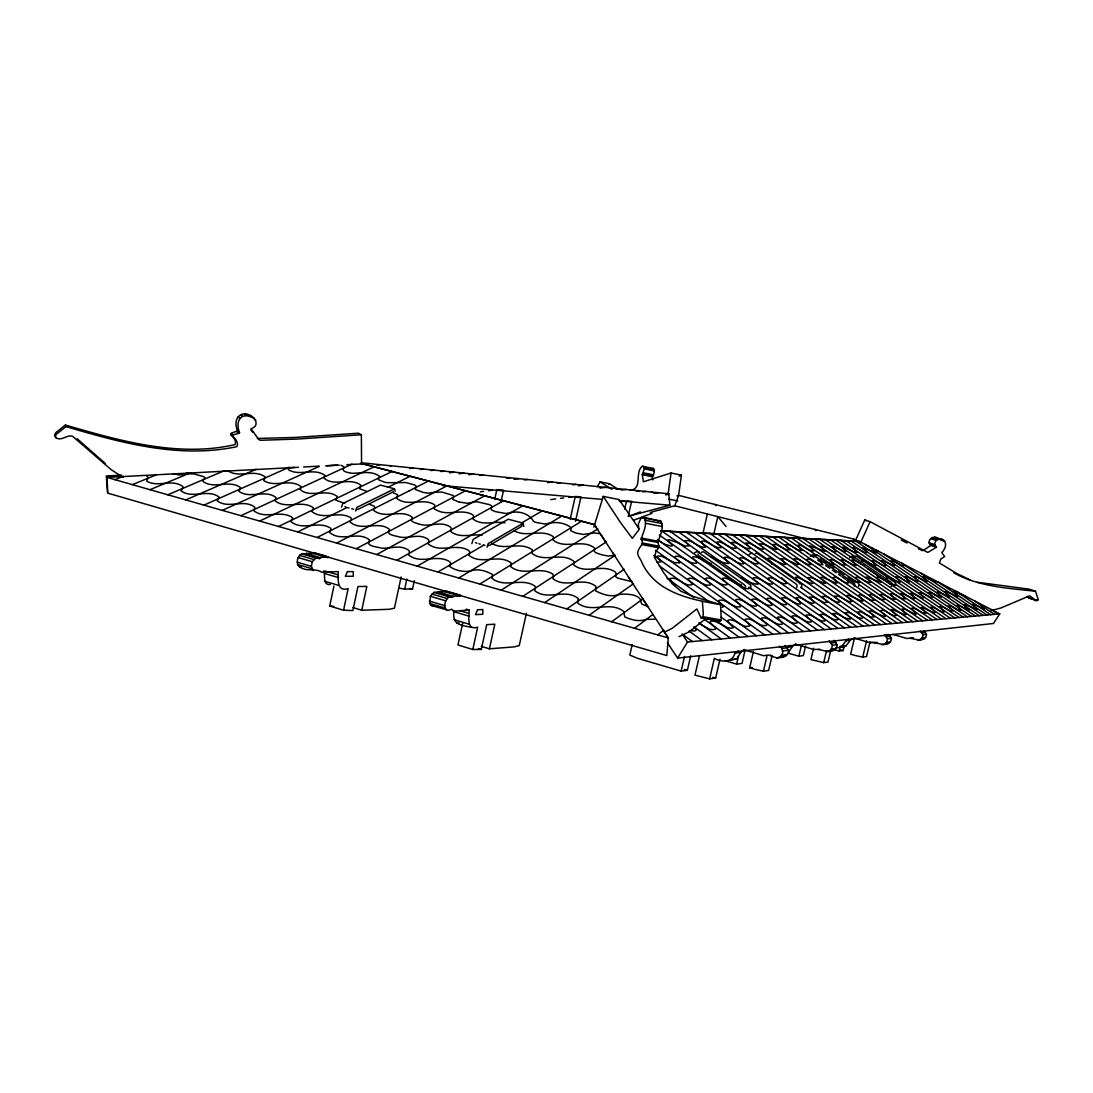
<?xml version="1.0" encoding="UTF-8"?>
<svg xmlns="http://www.w3.org/2000/svg" width="1093" height="1093" viewBox="0 0 1093 1093"><rect width="100%" height="100%" fill="white"/><g stroke="black" fill="none" stroke-linecap="round" stroke-linejoin="round"><path stroke-width="1.5" d="M571.174 527.673L570.724 530.706L575.601 532.988L583.211 534.436L590.739 533.37M664.462 632.178L671.935 628.502L696.61 609.143A2.036 0.82 -79.9 0 1 696.979 609.088L701.064 617.914L719.29 621.152L721.257 619.977L720.574 604.62L692.375 596.218L680.939 591.204L672.127 583.717L664.093 573.388L654.393 557.293L656.046 551.282L659.147 547.06L657.918 542.47C659.639 535.775 664.599 528.274 660.978 521.279L642.684 517.085L641.167 517.713L638.367 523.93L638.763 529.9L632.341 538.371L621.029 523.274L603.24 496.386L619.048 499.542L639.118 528.875M720.574 604.62C690.175 599.51 654.215 592.474 641.058 560.49C639.419 557.416 636.222 554.124 638.312 550.489C639.405 546.555 644.802 543.631 641.167 539.259C642.875 532.523 647.78 525.023 644.255 517.986L642.684 517.085M523.779 526.457L523.219 523.164L508.245 519.23L473.187 539.355L471.875 543.631M629.882 490.333C642.78 489.008 634.814 474.225 641.413 467.012L642.493 466.287L653.518 468.569L654.283 472.531L652.316 476.726L652.822 479.882M642.493 466.287L643.504 466.479L644.337 468.856L642.274 474.649L643.394 481.794L671.075 472.996L681.431 475.154L678.562 495.443L677.018 495.785M701.064 617.914L703.004 616.725L703.291 613.515L702.389 601.328M333.911 586.08L329.717 606.028L343.571 610.236L348.148 588.621C336.316 592.351 338.27 578.279 338.188 571.598L321.615 572.172C315.85 567.813 306.095 572.349 299.086 566.42L297.583 564.48L297.351 559.766L299.537 555.367L301.736 553.85L303.868 553.632L319.593 558.55L320.563 557.471L328.119 557.034M313.336 570.628L311.396 566.352L312.256 561.706L316 558.004L319.593 558.55M341.535 507.07L342.806 503.531L380.473 485.114L394.491 488.803L395.229 491.194M355.608 510.95L356.892 507.398L394.491 488.803M462.79 622.737L457.953 644.979L472.804 649.488L477.668 627.163C466.055 630.962 469.28 616.356 469.129 610.058L453.39 611.219L451.778 609.225L448.362 610.331L431.107 605.413L429.781 603.473L430.355 596.313L433.935 592.42L435.902 592.119L452.543 597.311L453.458 596.177L460.235 596.122L460.454 595.139M446.409 609.935C443.184 606.014 445.097 599.429 449.264 596.887L452.543 597.311M779.473 646.209L781.905 648.422L782.807 653.067L780.006 656.934L776.781 657.931L768.352 655.049L763.611 655.718L744.347 649.802M785.02 645.608L788.6 650.267C788.927 656.606 781.673 657.89 776.781 657.931M323.569 570.942C325.864 575.451 322.121 585.261 330.264 584.536M487.013 547.197L488.298 543.508L523.219 523.164M829.013 640.826L832.388 645.184C831.226 656.456 820.542 647.712 814.121 649.666L796.046 644.214M833.768 640.307L837.129 644.638C837.429 650.349 830.953 651.688 826.486 651.701M886.97 634.541L884.333 634.828L887.448 638.79C886.341 649.105 876.504 641.085 870.575 642.903L853.852 637.957M888.295 634.405L891.396 638.339C891.656 643.381 886.013 644.747 881.996 644.747M920.087 630.948L923.038 634.664C921.959 644.364 912.669 636.809 907.081 638.531L892.776 634.35M923.571 630.579L926.495 634.254C926.741 638.899 921.618 640.252 917.874 640.252M667.973 494.801L671.075 472.996M453.827 610.359C452.721 623.72 457.079 624.813 471.862 627.368M744.306 649.433L740.74 652.425L734.879 653.067C732.966 662.754 721.23 662.385 714.357 658.355L709.63 678.849L694.984 675.187L699.493 655.554M795.54 643.927L792.193 646.687L787.151 647.247L786.837 648.067M852.649 557.976L854.098 559.37M305.357 554.397L306.341 553.331L313.814 553.564L314.005 552.607L326.602 556.255M352.643 607.476L361.769 610.236L366.824 586.408L357.957 586.517L352.875 610.536L343.571 610.236M401.131 576.995L394.423 608.186L389.163 609.293L361.769 610.236M398.74 588.102L404.67 589.113L406.842 579.085M404.67 589.113L412.526 588.99L414.315 580.697M437.241 592.857L438.17 591.723L445.029 591.709L445.234 590.712L458.937 594.688M494.746 499.173L496.837 489.637L503.545 490.211L500.99 501.878M472.804 649.488L481.275 649.461L486.713 624.649L494.815 624.212L489.418 648.818L481.275 646.359M526.389 613.337L519.257 645.526L514.42 646.851L489.418 648.818M570.177 519.284L575.273 496.454L580.943 496.946L575.505 521.252M632.205 644.487L629.828 655.09L637.779 658.396L681.158 671.129L687.36 670.337L690.708 655.786M624.731 509.065L626.562 500.908L631.59 501.345L628.297 515.937M702.84 533.89L707.376 513.956M713.893 533.767L717.814 516.593L726.107 526.525M681.158 671.129L684.519 656.456M709.63 678.849L715.655 678.002L720 659.161M725.356 660.841L736.655 664.079L738.54 655.937M745.002 650.458L742.01 663.41L736.655 664.079M772.054 655.786L768.625 670.474L763.433 671.198L755.359 669.462L749.661 667.823L753.46 651.483M763.433 671.198L766.89 656.415M788.395 653.245L798.874 656.183L801.524 644.897M805.596 646.004L803.341 655.622L798.874 656.183M813.602 648.258L810.938 659.585L823.698 662.645L828.016 662.03L830.83 650.144M823.698 662.645L826.513 650.677M834.943 649.884L839.205 651.073L840.38 646.113M839.205 651.073L843.14 650.567L843.919 647.288M854.562 637.67L850.641 654.242L855.628 655.622L862.719 657.098L866.53 656.551L870.096 641.55M862.719 657.098L866.599 640.785M468.747 553.973L468.501 554.902C481.098 565.914 498.162 553.181 511.169 562.977L510.718 566.693C523.506 576.708 539.723 565.668 552.812 574.126L553.509 576.298M449.537 565.231L449.291 566.188C454.975 570.505 463.323 572.267 470.414 570.997M593.868 527.154L603.24 496.386M852.936 542.292L853.934 539.122M650.349 512.385L674.764 505.772L678.644 495.389M740.74 652.425L736.682 658.97L729.414 660.268M792.193 646.687L788.381 652.767M848.592 639.022C843.591 641.167 842.935 649.515 835.735 647.466M852.458 638.804C847.744 641.004 846.966 648.982 839.998 646.96M147.924 478.256L147.801 476.698L146.353 475.783M577.623 601.423L577.924 603.213C592.119 613.747 609.47 600.494 623.638 611.37L624.772 616.889C631.481 619.963 639.255 622.026 646.428 619.348M491.782 507.33L491.59 505.813L489.527 504.652L477.299 501.837A6.08 2.227 2.3 0 0 473.829 502.042L467.503 503.299L459.06 502.001M745.057 588.895L745.481 586.039L744.169 584.659L697.238 551.514L694.697 552.689M750.836 588.758L750.809 585.192L703.332 551.692L701.16 552.443M796.688 587.733L797.084 585.097L795.854 583.812L751.738 553.058L749.101 554.52M801.661 587.61L801.634 584.304L756.998 553.208L755.29 553.591M854.439 586.435L854.808 584.017L853.66 582.856L812.809 554.779L810.364 556.118M858.579 586.34L858.934 583.949L857.8 582.788L817.195 554.902L814.995 555.9M895.44 585.506L895.782 583.266L894.716 582.173L856.243 556.009L854.166 556.938M855.204 541.144L864.754 519.967L870.096 521.662L927.82 552.457L936.469 547.238C930.771 542.306 940.554 535.31 944.666 541.267C947.03 545.188 944.53 549.656 941.811 552.648L944.639 556.474L940.786 559.138L939.42 563.004L956.594 573.374L969.792 579.782M860.478 542.975L870.096 521.662M553.495 538.535L553.236 536.608C540.98 528.37 526.689 538.016 514.229 530.747M597.406 486.699L600.071 481.849L609.621 483.789L615.96 487.929M615.441 575.342L615.537 576.626L617.818 578.17L632.26 581.722M330.195 530.87L329.444 532.223C340.893 542.77 357.903 530.447 369.475 539.915L369.475 540.516C364.857 546.459 378.137 546.801 381.457 548.139C390.707 548.959 400.202 544.054 408.85 550.421L409.492 552.143L408.55 554.943C420.983 564.903 436.517 553.632 449.51 561.57L450.835 563.373L449.565 565.19M361.564 464.429L361.373 434.768L297.597 439.044L260.339 440.288L258.822 439.55L250.966 428.716C263.809 424.863 249.477 409.547 240.597 414.916C234.817 418.127 235.296 425.573 237.523 430.874L239.545 432.445L238.793 433.388L233.957 434.536L232.877 436.394C235.61 438.839 238.957 442.884 236.853 446.682C179.102 458.882 121.255 442.815 65.963 426.625L56.549 434.058L55.128 436.435L56.03 437.815C61.44 441.367 66.427 434.85 72.001 436.093A1.79 1.708 8.6 0 1 72.712 436.421L111.049 469.553L123.058 477.463M254.013 417.95L246.649 415.586L242.646 416.365C236.812 419.603 237.29 427.117 239.545 432.445M553.495 576.312L552.812 578.58C565.764 589.031 582.446 576.134 595.794 586.258L595.603 590.876C602.325 594.264 610.905 597.529 618.337 594.606C624.69 593.513 640.881 593.786 641.031 602.052L641.769 604.101L648.532 606.752M55.128 436.435L54.65 434.768L56.057 432.404L65.389 425.04C120.203 440.916 178.214 457.612 235.173 444.591C236.498 440.67 233.588 437.227 230.91 434.782L231.989 432.937L237.523 430.874M615.482 575.273L616.302 573.825L615.4 572.104C602.243 562.895 585.862 575.191 573.497 564.712L574.371 561.857C561.98 551.05 544.833 563.469 531.977 553.359L532.277 549.765C519.558 540.939 504.406 551.255 491.481 543.207M553.468 538.589L553.126 540.092C565.737 550.011 582.446 538.098 594.893 548.29L594.127 551.009L595.617 552.675L601.888 554.834L608.446 556.077L615.017 555.203M677.619 658.095L687.524 641.974L999.753 613.883L993.441 623.488L677.619 658.095L667.358 642.602M577.637 601.396L578.224 598.445C564.739 587.925 547.702 601.314 534.573 590.548L535.57 587.433L534.723 585.957C521.484 577.159 504.939 588.635 491.987 578.32L492.533 574.494C486.098 570.847 477.723 568.278 470.482 570.97M849.698 557.731L852.39 555.9L891.068 582.241L892.216 583.717L891.205 586.558M491.754 507.357L490.894 508.805L491.672 510.076L495.471 511.647L505.95 513.532L510.868 512.603M938.969 539.477C934.884 533.562 925.143 540.516 930.812 545.407L936.469 547.238M468.747 553.932L469.963 552.184L468.624 550.421C455.781 542.688 440.506 553.604 428.224 543.959L429.071 541.24L428.415 539.559C419.288 532.81 409.288 539.027 399.601 537.005C396.486 535.775 385.187 535.201 389.463 529.914L389.463 529.34C377.973 520.186 361.318 532.141 349.938 521.826L351.591 519.366L350.99 517.904C338.693 510.144 323.911 520.801 311.888 511.62L313.527 507.876C301.846 499.405 286.53 509.762 275.135 500.922L275.969 497.506C265.039 488.94 249.942 499.487 238.807 491.249L240.597 487.587C229.12 479.199 214.774 489.65 203.011 481.548L202.806 480.278L205.197 478.106L203.913 476.739L194.13 473.966L188.133 473.747M609.006 484.609L609.621 483.789M415.955 487.369L416.406 486.426L414.971 485.046L405.968 482.546L388.029 482.71A10.165 3.593 1.3 0 1 384.709 482.218L378.656 479.841L378.137 478.666L379.804 476.534C371.415 470.072 361.004 473.46 351.577 473.255C348.845 472.572 340.497 471.862 343.981 467.531A6.968 2.405 0.8 0 0 343.407 466.479L340.948 465.249M415.914 487.423L415.217 489.418L423.059 492.396L428.114 493.175L434.7 492.233M397.183 496.905L397.497 494.596L393.357 492.875M330.209 530.843L331.206 529.681L330.632 528.179C318.186 520.186 303.13 531.212 290.998 521.73L291.38 520.295M147.856 478.297L146.667 481.111C157.706 487.765 170.754 478.884 181.998 485.893L183.433 487.328L182.135 488.653M218.655 498.586L219.119 497.055C207.506 488.475 192.901 499.296 181.042 490.866L182.066 488.708M397.142 496.96L396.568 498.23C407.894 507.371 422.704 497.397 434.481 504.679C435.67 506.346 432.022 509.051 435.957 509.775C447.802 516.866 461.123 507.917 472.873 514.871L473.652 516.415L472.914 518.915C482.573 526.498 494.364 520.787 504.993 522.809M300.616 487.984L301.108 486.604C289.659 478.024 275.354 488.079 263.673 480.537L265.162 476.958C254.013 468.487 239.449 478.666 227.945 470.769M300.575 488.024L299.714 488.967C308.827 498.886 326.67 487.861 337.259 496.55L335.729 500.116L344.678 503.436M930.812 545.407L923.038 550.626M218.6 498.627L217.206 500.826C228.423 509.406 243.794 498.476 254.847 507.234L253.89 510.773C265.353 519.885 280.956 509.201 292.76 517.863L291.407 520.241M1027.16 596.354L1028.54 597.871L1036.178 600.617L1038.35 599.879L1035.495 591.245L1029.401 589.209L977.292 582.227M705.627 618.693L689.656 631.59L679.026 636.659M657.699 634.91L663.779 630.169M738.281 651.045L734.879 653.067M790.348 645.362L787.151 647.247M599.388 487.724L600.563 487.464M799.475 583.758L800.308 583.115C786.181 569.398 808.069 583.621 812.154 583.553L813.192 582.938L808.014 577.65L811.921 577.705L824.423 583.361M634.582 628.297L652.603 614.676M611.697 621.753L643.244 598.622M589.086 615.277L633.516 583.689M566.789 608.91L624.171 569.289M544.669 602.585L615.086 555.34M522.809 596.327L606.328 541.868M771.603 564.275L772.505 563.701C758.733 550.694 780.73 564.302 784.801 564.466L785.867 563.906L780.894 558.769L784.952 558.947L797.425 564.63M501.195 590.138L584.482 537.305M584.359 537.442L597.885 528.862M479.854 584.045L581.681 521.17M458.759 578.006L561.884 515.978M437.883 572.035L483.68 545.188M521.47 523.055L542.319 510.827M417.184 566.119L522.905 505.745M396.773 560.272L503.682 500.69M376.675 554.534L484.773 495.73M356.318 548.7L465.591 490.702M336.644 543.084L447.064 485.839M409.288 490.757L428.579 480.988M317.107 537.483L409.41 490.716M297.706 531.936L347 507.535M387.769 487.341L410.299 476.179M278.578 526.471L392.209 471.438M850.941 601.696L852.103 601.136L847.444 596.86L846.692 595.767L847.772 595.248C851.98 595.699 871.982 607.763 858.551 595.89C858.743 592.748 865.123 596.956 866.626 597.803M259.642 521.06L374.284 466.738M722.159 607.298L723.511 606.656L720.984 603.623M240.897 515.691L352.069 464.129M681.431 475.154L679.122 476.07M222.33 510.376L318.91 466.561M203.94 505.13L289.099 467.285L287.937 468.583L288.634 469.867C300.206 476.616 314.101 467.217 325.222 475.619L323.801 477.846C333.31 487.314 350.361 476.698 360.909 485.265L359.583 488.694L366.647 491.385M185.755 499.925L256.199 469.266M167.803 494.787L223.559 471.015M149.987 489.691L190.442 472.791M132.349 484.65L155.957 474.977M114.915 479.663L123.058 476.384M824.546 583.361L825.789 582.87L821.253 578.703L820.556 577.637L821.69 577.186C826.103 577.773 845.859 589.687 832.77 578.019C836.514 574.358 843.933 584.728 849.083 582.678L846.802 580.123L907.764 622.163M657.822 520.992L659.366 520.377M628.352 516.524L640.416 511.879M633.749 520.227L652.056 513.3M549.875 523.192L544.724 523.971L536.13 522.481A10.506 3.921 3.1 0 1 533.575 521.388C529.381 513.792 519.448 510.691 510.937 512.59M549.97 523.164C556.924 521.511 565.655 523.26 571.174 527.646M797.548 564.63L798.874 564.193L793.86 559.124L795.048 558.728C801.032 558.769 805.076 565.627 811.17 564.48L806.552 559.93C807.44 557.184 813.055 561.064 814.859 562.062M678.493 495.361L854.016 539.177L857.035 540.734M646.469 619.321L654.625 619.28M665.965 494.623L668.93 493.776L361.114 462.776M665.555 494.733L668.834 493.817L669.872 505.212L632.123 515.281M991.091 610.645L1000.969 607.968L1029.62 595.808L1036.178 600.617M872.61 548.235L872.269 548.795A5.123 0.765 31.9 0 0 873.034 549.629L876.545 552.962L862.76 547.866L866.776 551.91L866.08 552.785A7.665 1.161 31.9 0 1 864.139 552.115C859.808 549.752 846.433 542.825 857.213 552.197L853.811 551.856L842.976 546.965L844.138 549.151M965.543 596.218L954.107 591.34L953.301 591.709L958.26 596.095L957.769 596.6L946.21 591.641L945.226 591.914L945.65 592.679L949.762 596.956L937.944 591.955L936.933 592.31L941.36 596.997L934.802 594.674M590.821 533.357L591.819 533.179A7.364 2.801 3.7 0 1 594.961 533.042L599.36 533.589M434.754 492.205L442.037 492.082L452.98 495.402A6.039 2.186 1.9 0 1 453.65 496.7L452.639 499.351L458.705 501.906M877.283 642.424L874.619 642.424M913.147 638.107L910.633 638.107M116.65 476.015L119.683 475.564M365.376 463.951L368.478 463.5M376.839 465.112L379.995 464.662M390.078 465.96L391.267 465.796M409.916 468.446L413.127 467.995M420.491 469.525L423.715 469.061M430.847 470.564L434.099 470.113M441.066 471.575L444.264 471.138M449.455 472.804L454.223 472.135M459.087 473.802L464.019 473.119M468.842 474.745L473.597 474.089M479.827 475.469L483.01 475.031M506.687 478.242L510.158 477.764M514.024 479.308L518.874 478.652M524.244 479.936L527.441 479.513M749.661 667.823L752.298 667.468M547.675 482.641L552.375 482.027M557.225 483.243L560.354 482.819M572.705 484.8L575.833 484.377M480.319 491.809L483.625 491.372M488.571 490.716L491.877 490.279M578.361 485.811L583.402 485.142M600.508 487.97L605.29 487.355M755.823 557.908L753.705 558.181L758.064 562.54L758.487 563.428L757.545 563.851C750.918 564.166 746.519 556.993 739.783 557.908L740.303 559.684L743.855 562.909L743.541 563.865C736.422 564.275 731.723 556.542 724.509 557.334L724.044 558.031L728.635 562.54L728.566 563.605L722.61 562.444L711.529 557.034M616.042 489.186L619.307 488.762M621.125 490.088L626.125 489.445M550.749 499.569L555.654 498.941M560.559 498.326L563.838 497.902M568.743 497.288L572.008 496.864M636.263 491.194L639.46 490.784M642.739 491.864L645.963 491.44M651.428 492.219L652.371 492.096M653.764 493.353L658.669 492.724M619.963 501.728L624.909 501.113M780.006 656.934L785.553 656.237M829.505 650.772L834.273 650.171M884.797 643.886L888.759 643.394M920.525 639.446L924.009 639.009M781.905 655.172L787.438 654.488M831.281 649.133L836.036 648.559M886.437 642.397L890.385 641.919M922.068 638.039L925.552 637.615M188.105 473.761L179.58 474.963L172.776 473.734M910.975 637.984L913.324 637.711M730.807 659.666L736.682 658.97M842.102 646.332L846.31 645.826M783.08 650.909L788.6 650.267M832.388 645.184L837.129 644.638M887.448 638.79L891.396 638.339M923.038 634.664L926.495 634.254M781.905 648.422L787.425 647.807M831.281 642.889L836.022 642.356M886.423 636.7L890.371 636.249M922.068 632.697L925.539 632.314M845.64 640.744L849.835 640.279M697.853 554.083L698.946 555.722L742.065 586.326C742.994 587.87 750.331 590.206 749.279 587.556M332.299 465.427L326.616 465.741M362.671 463.815L594.278 524.531L668.301 637.943L666.812 655.554L107.783 493.134L107.032 477.409L298.553 467.271M186.507 473.201L191.029 472.955M224.106 471.192L228.574 470.96M288.88 467.749L294.618 467.449M334.595 465.317L337.245 465.167M303.635 466.998L319.129 466.137M325.673 465.823L339.226 465.112M346.85 464.662L362.958 463.856L594.319 524.585L596.792 528.37M121.651 475.154L106.308 475.947L107.538 492.547M332.463 465.427L333.98 465.345M459.128 622.914L456.901 622.914M876.231 642.848L871.613 642.165M770.196 655.267L771.125 655.254M741.191 584.728C734.373 584.618 729.81 577.473 722.869 578.129L722.582 579.249L726.449 582.856L726.818 584.796C718.975 586.039 713.934 577.227 706.146 578.033L705.463 579.085L710.655 584.113L710.368 585.015C702.321 586.654 697.17 577.678 689.314 578.224L687.948 578.907L692.661 584.441C684.396 587.774 678.029 575.519 669.613 578.744L674.873 585.233M660.91 530.802L859.207 541.322L999.753 613.883M660.691 530.966L859.508 541.472M711.324 563.537C704.479 563.332 699.862 556.337 692.894 556.774L692.429 557.785L696.214 561.337L696.514 563.196C688.604 564.289 683.508 555.695 675.693 556.214L674.777 557.129L679.805 562.048L679.532 562.909L673.985 562.485L669.299 560.176M329.717 606.028L333.789 606.369M442.651 485.62L602.038 499.364M619.007 500.826L669.872 505.212M656.989 562.239L661.251 561.829L656.756 556.474L658.355 555.927L662.167 556.419L669.176 560.108M1035.495 591.245C1007.719 588.198 978.754 586.709 953.779 572.828M850.819 601.696L848.277 601.314L838.372 596.081L834.601 596.15L839.957 601.587L838.959 602.229C832.784 602.667 828.412 594.674 822.209 596.587L827.538 602.147L824.177 602.626L813.725 597.229L809.23 597.106L813.93 601.696L814.394 602.626L813.506 603.158C807.044 603.691 802.74 596.231 796.182 597.598L800.786 602.981L800.431 603.992C793.504 604.593 788.886 596.573 781.85 597.857L781.632 598.704L786.591 603.5L786.454 604.62C779.268 605.454 774.513 597.147 767.245 598.377L767.026 599.265L772.382 604.552L771.781 605.331C764.39 606.629 759.471 597.953 752.148 599.128L752.271 600.44L757.053 605.29L756.438 606.041C748.678 607.284 743.677 598.254 735.917 599.497L735.671 600.74L739.934 604.552L740.548 606.738C732.583 608.418 727.487 599.21 719.631 600.166L718.607 601L720.929 603.582M780.088 656.893L782.342 657.235M690.434 630.456L694.451 631.126L696.309 630.005L694.41 627.71M409.574 588.485L412.526 588.99M482.081 535.201C471.657 533.657 460.057 538.958 450.63 531.417L451.409 528.793L450.671 527.195C440.37 519.94 428.907 528.261 418.168 523.67M702.198 617.846L720.437 621.084M703.004 616.725L721.257 619.977M642.11 544.587L658.901 547.798M641.222 538.002L657.972 541.226M641.167 539.259L657.918 542.47M642.452 543.016L659.229 546.227M642.356 543.836L659.147 547.06M652.507 468.378L653.518 468.569M645.498 523.274L662.249 526.553M644.255 517.986L660.978 521.279M641.167 517.713L646.168 518.697M645.307 520.268L662.044 523.561M431.107 605.413L433.074 605.809M668.875 499.159L677.783 500.949M643.162 473.597L653.204 475.674M642.629 474.061L652.671 476.138M642.274 474.649L652.316 476.726M644.105 467.435L654.133 469.525M644.337 468.856L654.379 470.933M643.613 472.845L653.655 474.922M299.086 566.42L301.244 566.871M712.814 677.373L715.655 678.002M818.985 649.078L819.859 649.297M674.764 505.772L807.741 539.3M478.898 543.754L480.346 544.15M483.229 544.942L484.868 545.393M347.724 507.617L348.995 507.958M351.741 508.723L353.599 509.229M840.312 649.788L843.14 650.567M740.876 577.828L751.929 583.184L757.818 584.318L757.886 583.211L753.104 578.552L753.46 577.787C760.605 576.776 765.264 584.646 772.286 584.127L772.601 583.143L767.983 578.675L768.256 577.924C774.91 576.831 779.268 584.14 785.826 583.703L786.728 583.211L786.263 582.296L781.755 577.828M476.917 543.207L476.562 543.112A3.662 1.407 2.2 0 1 475.578 542.674M107.032 477.409L668.301 637.943L663.068 629.964M418.141 523.67C415.6 523.041 408.659 521.443 412.28 517.822L412.239 517.262C400.803 508.464 384.613 519.885 373.273 510.007L374.831 507.603L374.23 506.209L369.817 504.392M313.814 553.564L327.982 557.676M445.029 591.709L460.235 596.122M306.04 553.454L320.276 557.608M437.897 591.873L453.185 596.327M301.736 553.85L316 558.004M433.935 592.42L449.264 596.887M299.537 555.367L313.828 559.548M431.872 594.045L447.215 598.54M684.382 669.462L687.36 670.337M297.965 557.526L312.256 561.706M430.355 596.313L445.712 600.822M466.124 609.17L469.129 610.058M297.118 562.157L311.396 566.352M429.426 601.109L444.783 605.618M325.017 571.011L337.491 574.686M459.361 610.577L468.391 613.241M297.583 564.48L311.847 568.688M429.781 603.473L445.111 607.995M324.648 573.524L338.666 577.664M454.346 611.82L469.362 616.261M324.621 581.216L338.611 585.37M454.073 619.717L469.061 624.171M478.338 648.559L481.275 649.461M934.378 537.25L942.644 539.71M940.39 539.928L944.666 541.267M932.165 537.565L937.835 539.341M889.115 582.173L878.116 576.899L876.272 577.514L880.931 582.255L866.257 576.926L870.711 582.337C865.178 583.143 861.489 576.79 855.915 577.186L855.382 577.719L859.754 582.282L854.507 581.339M930.485 538.603L936.141 540.393M929.064 542.702L934.706 544.519M929.515 543.74L935.157 545.557M930.43 544.601L936.086 546.418M862.582 564.753L864.481 565.368M1037.53 600.535L1028.54 597.871M257.292 438.457L295.11 437.432L358.395 433.211L361.373 434.768M918.407 548.768L922.219 550.599M878.335 551.186L876.326 550.148M657.781 540.256L664.804 544.328L671.321 546.145L672.728 545.516L668.397 541.199L667.809 540.133L668.861 539.6L679.013 543.166M901.233 540.065L906.985 543.03M958.575 592.625L956.17 591.381L990.736 614.703M827.415 562.854L834.109 564.644L829.901 560.203L830.475 559.712C836.104 559.438 839.82 565.641 845.435 565.026L841.186 559.766L844.903 560.49L854.139 565.218L856.024 565.231L851.748 560.026L855.669 560.832L860.697 563.783M679.34 543.399L684.887 545.953L689.096 545.953L684.86 540.803C692.62 538.945 697.799 548.467 705.641 547.115L701.064 541.855L701.733 541.008C708.933 540.693 713.62 548.372 720.874 547.716L721.394 547.115L717.076 542.879L717.145 541.868C724.058 541.459 728.594 548.823 735.589 548.276L736.231 547.675L731.531 542.415C738.417 541.622 742.926 548.877 749.675 548.768L750.14 547.976L745.754 543.016C752.353 542.237 756.698 549.055 763.092 549.273L763.966 548.631L759.649 543.863L763.665 544.164L775.688 549.492L777.082 549.096L772.86 544.546L776.317 544.56L785.703 549.396L790.007 549.82L785.853 545.831L785.307 544.942L786.168 544.546C792.152 544.533 796.155 550.995 802.166 550.38L797.603 545.612L798.095 545.093C803.983 545.011 807.836 551.241 813.779 550.94L809.804 545.817L825.051 551.35L820.857 546.199C826.527 545.639 830.188 551.746 835.79 551.76L836.541 551.378L835.954 550.544L831.896 546.883C834.328 544.97 849.247 556.036 844.862 549.697M866.667 597.844L870.971 600.125L874.591 600.248L869.468 595.125L870.001 594.455C875.534 594.155 879.25 600.849 884.865 599.524L880.302 594.824L880.849 594.278L884.606 594.988L891.478 598.814L895.427 599.251L891.164 595.22L890.809 593.704C896.26 593.335 899.881 599.606 905.291 598.868L900.618 593.376C904.731 593.444 922.82 605.317 910.278 593.267L914.404 594.086L922.56 598.172L924.077 597.406L919.281 592.789L923.216 593.485L931.332 597.707L933.162 597.174L928.326 592.625L931.496 592.884L934.747 594.647M814.9 562.089L819.094 564.33L823.002 564.698L820.857 562.226M611.93 489.322L600.071 481.849M699.848 623.83L709.384 629.158L713.073 629.691L715.519 629.144L715.532 627.956L709.808 622.19L711.133 621.084L714.521 621.207L720.929 624.048M824.054 560.818L826.65 562.389M720.984 624.089L727.214 627.532L730.862 628.297L733.403 627.655L728.403 622.122L727.665 620.742L728.894 619.936C736.545 618.857 742.379 629.049 750.058 625.756L747.448 622.6M864.754 519.967L866.039 520.774M991.365 609.552L998.032 614.034M974.683 601.068L994.411 614.362M987.006 615.031L938.313 582.159C933.996 581.421 928.572 578.648 923.612 576.489L922.765 576.79L927.451 581.121L926.96 581.654L916.767 576.913L914.021 576.817C924.664 586.777 910.66 577.978 906.452 576.721L905.195 577.008L909.499 581.913C904.348 582.091 900.974 576.202 895.809 576.885L900.318 582.05C895.085 582.378 891.628 576.448 886.437 577.104L887.161 578.197M920.32 572.869L983.208 615.373M901.602 563.114L979.355 615.728M883.745 553.973L975.421 616.069M865.232 544.423L971.431 616.438M855.874 541.103L967.387 616.794M850.941 540.844L963.261 617.162M845.927 540.57L959.08 617.545M840.831 540.311L954.804 617.928M835.653 540.038L950.473 618.324M855.491 556.897L830.379 539.751M895.427 584.154L946.06 618.72M867.787 568.688L941.565 619.116M825.01 539.464L890.289 584.086L894.853 585.22L893.978 584.181M819.572 539.177L936.988 619.526M248.821 414.807L250.939 416.242M814.025 538.89L932.343 619.95M808.369 538.589L927.615 620.373M802.617 538.275L922.779 620.81M255.844 420.259L251.868 416.501M796.77 537.975L917.874 621.248M790.826 537.647L817.004 555.681M821.007 558.441L823.671 560.285M829.013 563.961L834.355 567.636M838.536 570.519L844.056 574.317M848.195 577.172L855.095 581.927M859.221 584.769L912.86 621.698M784.747 537.332L806.935 552.634M807.14 552.771L813.957 557.471M817.947 560.217L821.963 562.991M825.502 565.436L829.833 568.428M832.32 570.136L836.172 572.8M838.509 574.399L840.831 576.011M842.047 576.844L845.695 579.358M778.585 537.005L800.937 552.443M801.128 552.58L902.558 622.627M772.3 536.663L794.816 552.238M795.048 552.416L897.271 623.106M244.572 414.151L246.649 415.586M765.879 536.321L788.545 552.02M788.832 552.211L891.874 623.597M759.362 535.98L782.205 551.828M782.479 552.02L886.368 624.089M752.53 535.625L775.565 551.623M775.852 551.815L880.616 624.609M745.768 535.256L768.966 551.405M769.253 551.61L874.892 625.114M738.841 534.887L762.258 551.227M762.518 551.405L869.058 625.647M731.777 534.518L755.427 551.022M755.632 551.159L863.087 626.18M724.604 534.135L748.432 550.804M748.637 550.94L752.244 553.468M800.622 587.296L857.008 626.726M717.24 533.739L850.805 627.286M709.767 533.343L844.438 627.86M702.116 532.947L837.976 628.448M694.315 532.523L831.363 629.035M686.336 532.1L824.6 629.65M678.207 531.676L817.714 630.265M240.597 414.916L242.646 416.365M669.913 531.225L699.397 552.115M748.828 587.132L810.637 630.907M661.429 530.774L803.423 631.549M659.339 535.01L796.046 632.219M657.399 539.491L788.504 632.888M658.464 546.254L780.757 633.585M655.458 550.285L772.86 634.295M653.819 555.435L764.772 635.033M659.38 565.955L708.92 601.574M721.23 610.413L756.493 635.771M667.003 578.17L693.946 597.584M721.161 617.203L747.995 636.536M715.847 620.387L739.292 637.328M704.739 619.567L730.37 638.121M238.069 416.898L240.091 418.359M698.96 622.764L721.243 638.94M693.959 626.754L711.871 639.788M689.055 631.03L702.239 640.648M682.059 633.981L692.388 641.536M901.93 563.373L904.389 565.573L901.629 565.518L893.446 561.16L890.713 561.051C901.247 570.86 886.819 561.843 882.775 560.709L881.559 560.982L885.549 564.494L885.59 565.723C880.425 565.75 877.023 559.971 871.818 560.6L876.094 565.587C870.834 565.778 867.35 559.944 862.104 560.518L862.814 561.597M236.771 431.79L238.793 433.388M77.179 438.717L105.229 463.446M231.251 433.388L233.219 434.987M230.883 434.044L232.85 435.656M230.91 434.782L232.877 436.394M747.393 622.559L744.989 619.936L745.863 619.021C753.664 617.818 758.706 627.232 766.603 625.387L767.026 624.472L761.589 619.266L761.698 617.941C769.376 616.452 774.336 625.674 782.014 624.267L782.602 623.475L777.465 617.162C784.706 615.742 789.597 624.622 796.893 623.147L797.466 622.327L791.919 616.862L792.152 615.974C799.311 614.608 804.024 623.01 811.115 622.054L811.225 620.892L806.142 616.001L806.265 615.099C813.233 613.624 817.796 621.767 824.655 621.056L824.983 620.004L820.174 614.471C826.65 612.927 830.94 620.523 837.32 619.868L838.181 619.307L837.689 618.337L832.839 613.651L837.183 613.651L845.094 618.037L850.135 619.198L850.9 618.474L845.408 612.777C851.502 610.659 855.887 618.843 861.981 618.269L862.923 617.572L857.418 612.025L861.065 611.848L870.998 617.08L874.701 616.807L869.919 612.449L869.14 611.329L870.165 610.768C874.468 611.247 894.416 623.27 880.644 611.165C883.062 607.121 890.973 616.261 895.181 615.755L896.465 615.332L891.191 610.085L891.683 609.388L905.018 614.717L906.398 614.321L901.684 609.525L902.203 608.938L905.892 609.607L915.169 614.143L916.603 613.774L912.231 609.662L911.835 608.104L915.387 608.746L922.301 612.613L926.154 613.132L921.317 607.517C925.675 607.667 943.341 619.362 930.662 607.161C935.758 606.478 939.147 612.572 944.284 611.875L939.379 606.451L943.273 607.121L951.361 611.315L953.069 610.686L948.123 606.055L951.265 606.287L958.452 610.126L961.02 610.318L956.43 605.508L957.441 605.139L969.177 610.072L964.887 605.686L964.463 604.907L965.447 604.62L976.923 609.511L972.264 604.497L973.057 604.115L984.342 608.938L979.943 603.896M250.898 430.055L252.784 432.254M718.128 619.922L719.29 621.152M818.302 559.862L819.408 561.064M714.904 504.392L715.929 505.704M682.715 634.965L687.524 641.974M602.011 536.362L605.139 541.172M815.023 529.381L815.87 530.679M612.736 552.839L614.334 555.285M647.78 606.56L642.465 598.418M54.65 434.768L56.03 437.815M632.738 583.512L628.379 576.803M600.412 533.931L601.847 536.116M65.389 425.04L65.963 426.625M488.065 545.653A3.662 1.421 2.3 0 0 489.76 545.229L521.607 526.402A3.566 1.339 2.7 0 0 521.552 525.173M393.466 491.358A3.47 1.243 1.3 0 1 392.852 492.028L358.791 509.024A3.566 1.312 0.8 0 1 356.564 509.543M345.798 507.07A3.566 1.298 0.7 0 1 345.005 506.646M347.437 571.612L345.306 576.284L353.299 576.257L353.244 571.625L347.437 571.612M477.586 609.73L475.482 614.608L482.792 614.293L482.874 609.539L477.586 609.73"/></g></svg>
